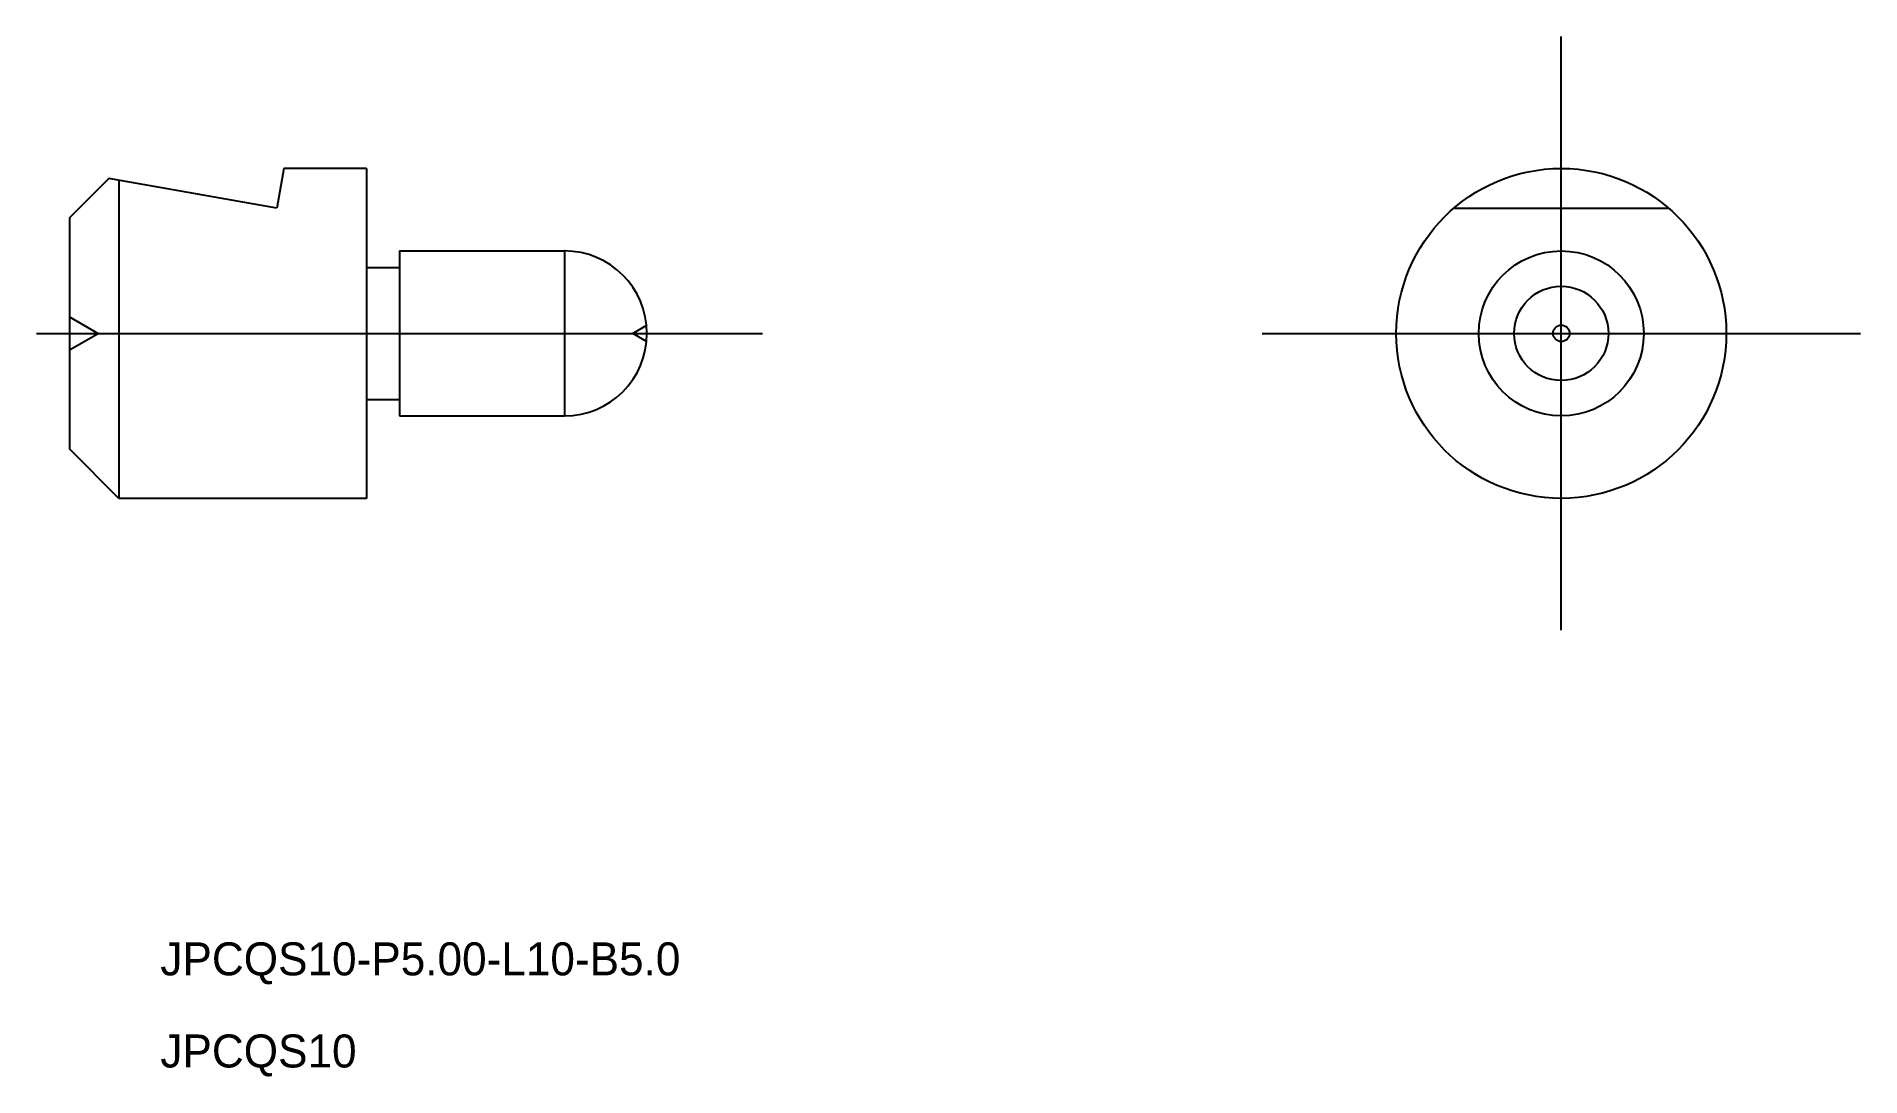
# Model space of a CAD drawing. Extents: x 572.5 to 627.8, y 576.6 to 608.1.
import ezdxf

# ---------------------------------------------------------------- set-up
doc = ezdxf.new("R2010")
doc.units = 0
doc.linetypes.add('CENTER', pattern=[50.8, 31.75, -6.35, 6.35, -6.35])
doc.linetypes.add('DASHED', pattern=[19.05, 12.7, -6.35])
doc.layers.get('0').update_dxf_attribs({"linetype": 'CONTINUOUS'})
doc.layers.add('CENTER', color=1, linetype='CENTER')

msp = doc.modelspace()

# ---------------------------------------------------------------- linework, layer by layer
at = {"color": 7, "linetype": 'CONTINUOUS'}
for p, q in [((574.742, 603.799), (573.545, 602.601)), ((579.833, 602.901), (574.742, 603.799)), ((575.045, 603.745), (575.045, 594.101)), ((580.045, 604.101), (579.833, 602.901)), ((582.545, 604.101), (580.045, 604.101)), ((582.545, 604.101), (582.545, 594.101)), ((573.545, 602.601), (573.545, 595.601)), ((583.545, 601.601), (588.545, 601.601)), ((583.545, 601.601), (583.545, 596.601)), ((588.545, 601.601), (588.545, 596.601)), ((582.545, 601.101), (583.545, 601.101)), ((582.545, 597.101), (583.545, 597.101)), ((583.545, 596.601), (588.545, 596.601)), ((575.045, 594.101), (573.545, 595.601)), ((582.545, 594.101), (575.045, 594.101))]:
    msp.add_line(p, q, dxfattribs=at)
at = {"color": 3, "linetype": 'DASHED'}
for p, q in [((615.501, 602.901), (622, 602.901)), ((573.545, 599.601), (574.411, 599.101)), ((591.033, 599.344), (590.612, 599.101)), ((573.545, 598.601), (574.411, 599.101)), ((591.033, 598.858), (590.612, 599.101))]:
    msp.add_line(p, q, dxfattribs=at)
at = {"color": 7, "linetype": 'CONTINUOUS'}
for radius in [5, 2.5, 1.428, 0.25]:
    msp.add_circle((618.75, 599.101), radius, dxfattribs=at)
msp.add_arc((588.545, 599.101), 2.5, 270, 90, dxfattribs=at)
at = {"layer": 'CENTER', "color": 1, "linetype": 'CENTER'}
for p, q in [((618.75, 590.101), (618.75, 608.101)), ((572.545, 599.101), (594.545, 599.101)), ((609.682, 599.101), (627.819, 599.101))]:
    msp.add_line(p, q, dxfattribs=at)

# ---------------------------------------------------------------- texts
at = {"color": 7, "linetype": 'CONTINUOUS'}
for s, p in [('JPCQS10-P5.00-L10-B5.0', (576.299, 579.641)), ('JPCQS10', (576.299, 576.849))]:
    msp.add_text(s, height=1, dxfattribs=at).set_placement(p)

doc.saveas('drawing.dxf')
